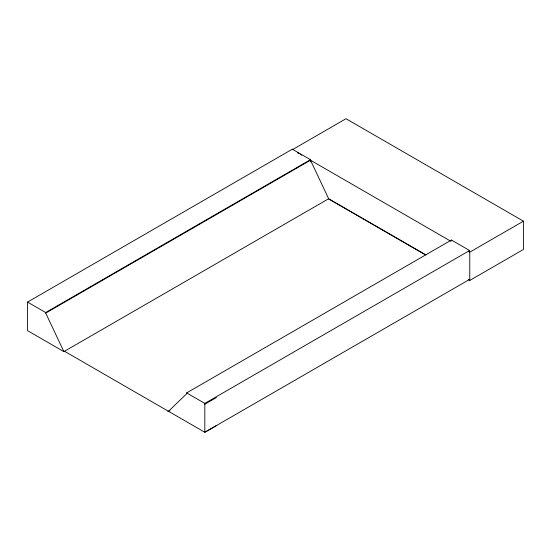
<?xml version="1.0" encoding="UTF-8"?>
<svg xmlns="http://www.w3.org/2000/svg" width="551" height="551" viewBox="0 0 551 551"><rect width="100%" height="100%" fill="white"/><g stroke="black" fill="none" stroke-linecap="round" stroke-linejoin="round"><path stroke-width="0.83" d="M168.496 411.301L186.658 393.731L186.658 392.911L451.434 240.036L469.597 250.526L469.597 252.227M425.964 254.927L328.658 198.746L63.875 351.621L27.55 330.648L27.55 302.065L292.333 149.197L310.495 159.68L310.495 161.911M27.55 302.065L45.712 312.548L310.495 159.68M216.357 425.641L204.82 432.273L64.495 351.256L63.875 351.621L45.712 313.078L310.495 160.21L450.814 241.221M167.869 411.659L169.983 410.44M186.658 392.911L204.82 403.394L469.597 250.526M468.309 251.325L469.762 252.165L523.45 221.171L523.45 249.458L469.762 280.452L468.274 279.591M468.853 279.832L204.82 432.273L204.82 403.394M204.82 404.22L216.357 397.588M523.45 221.171L346.014 118.727L292.333 149.727L292.333 149.197M297.416 152.661L298.869 153.502M300.323 154.335L301.776 155.175M328.355 198.808L425.11 254.672M310.495 160.21L328.658 198.746M469.762 252.165L469.762 280.452M451.434 240.036L451.434 240.863M45.712 312.548L45.712 313.078"/></g></svg>
